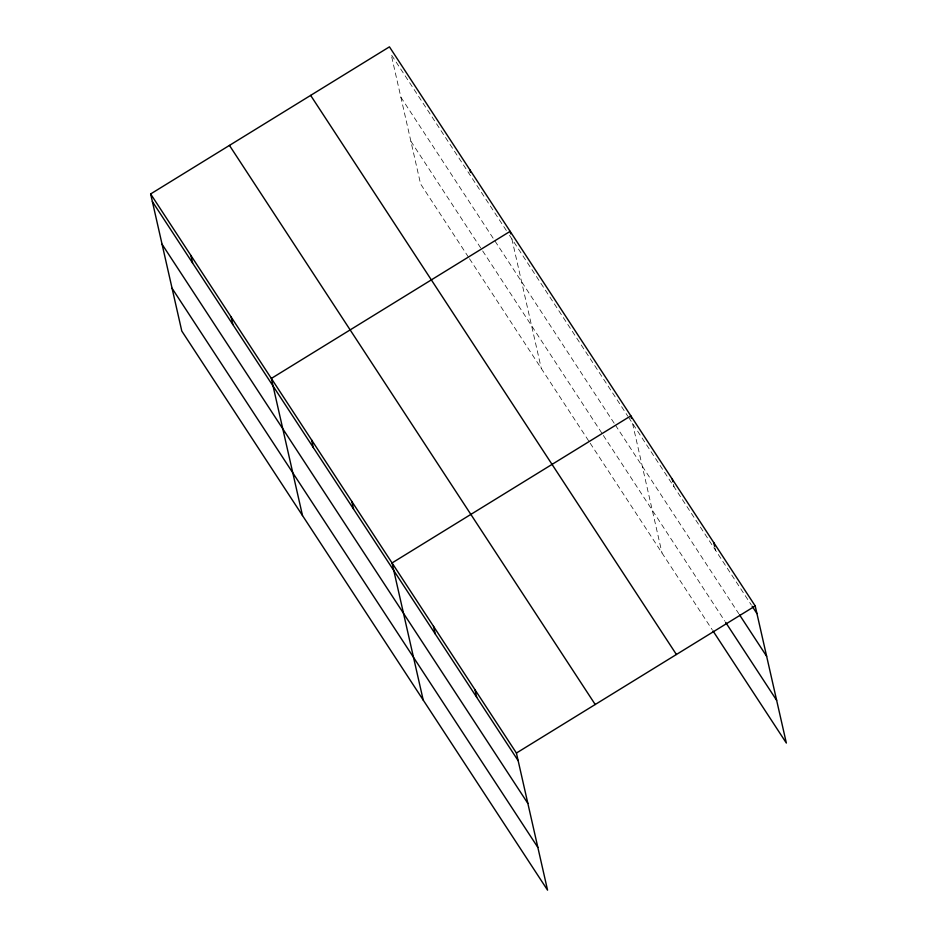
<?xml version="1.0" encoding="UTF-8"?>
<svg xmlns="http://www.w3.org/2000/svg" width="937" height="937" viewBox="0 0 937 937"><rect width="100%" height="100%" fill="white"/><g stroke="black" fill="none" stroke-linecap="round" stroke-linejoin="round"><path stroke-width="0.7" stroke-dasharray="4.68 3.51" d="M506.343 230.514L391.162 54.451L420.584 183.957L468.711 257.511M509.505 235.339L627.837 416.227M628.633 417.433L751.357 605.021M400.872 97.19L614.672 423.992M615.457 425.187L738.743 613.641M410.874 141.218L481.876 249.746M482.672 250.952L602.585 434.253M603.369 435.459L724.828 621.114M469.496 258.717L589.408 442.018M590.205 443.224L712.214 629.734M714.908 547.653L715.481 550.183M673.445 484.288L674.031 486.818M632.569 423.454L661.99 552.959M511.871 238.958L541.293 368.452"/><path stroke-width="1.41" d="M150.646 193.947L516.416 753.043L547.559 890.15L181.79 331.042L150.646 193.947L389.441 46.85L755.21 605.958L786.354 743.053L713.01 630.952M516.416 753.043L755.21 605.958M752.153 606.239L756.932 613.548M739.539 614.859L766.642 656.287M725.625 622.332L776.644 700.314M310.639 95.387L676.409 654.494M229.448 145.399L595.218 704.507M152.368 201.549L518.138 760.645M162.078 244.276L527.847 803.384M172.08 288.315L537.85 847.411M713.76 542.582L714.615 546.388M672.297 479.217L672.871 481.759M631.421 418.394L630.847 415.852L392.053 562.95L423.208 700.056M510.712 233.887L510.138 231.357L271.343 378.443L302.499 515.549M469.905 169.855L470.479 172.385M474.965 689.679L476.687 697.28M433.503 626.314L435.236 633.916M351.82 501.447L353.542 509.049M311.588 439.945L313.309 447.546M231.111 316.952L232.844 324.542M190.879 255.45L192.6 263.051"/></g></svg>
